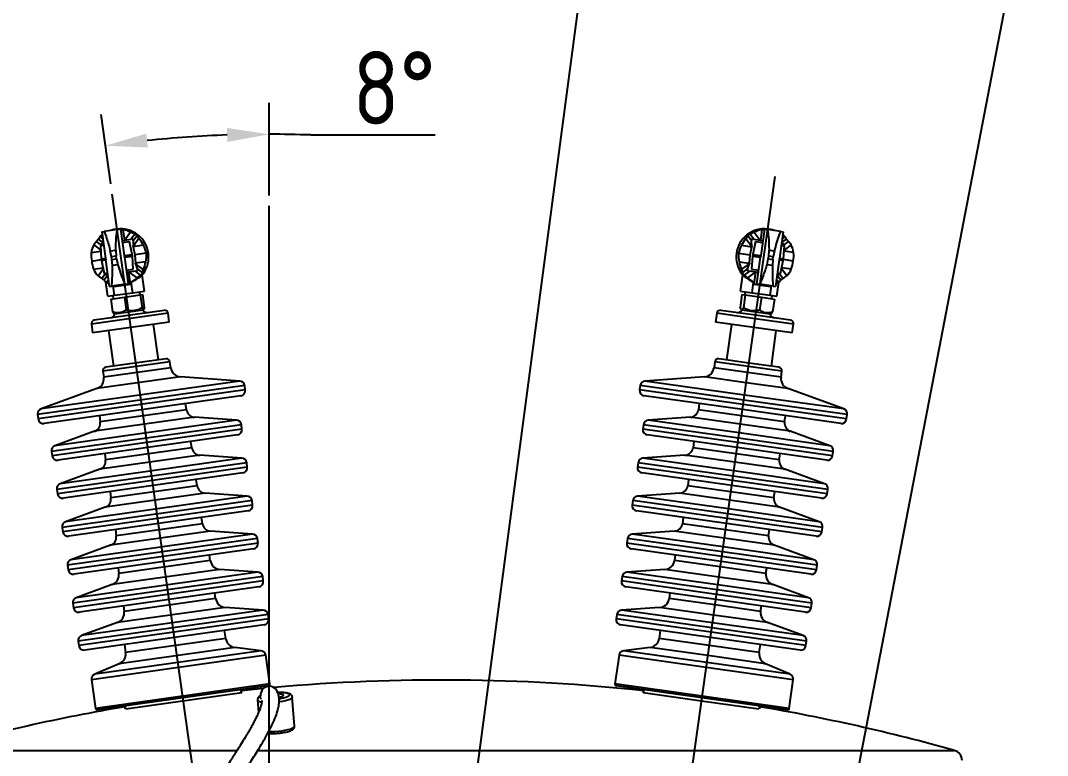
# Model space of a CAD drawing. Header units: millimetres. Extents: x 107291 to 113922, y -130611 to -125922.
# Drawn here: x 110559 to 111147, y -126948 to -126528 of the extents above; entities that cross this region are included whole.
import ezdxf

# ---------------------------------------------------------------- set-up
doc = ezdxf.new("R2010")
doc.units = ezdxf.units.MM
doc.header["$LTSCALE"] = 13
doc.linetypes.add('CENTERX2', pattern=[101.6, 63.5, -12.7, 12.7, -12.7])
doc.layers.add('AM_5', color=3, linetype='Continuous', lineweight=25)
for name, color, linetype in [('中心线', 1, 'CENTERX2'), ('几何体', 7, 'Continuous'), ('注释', 2, 'Continuous'), ('草图直线', 1, 'Continuous')]:
    doc.layers.add(name, color=color, linetype=linetype)
doc.styles.get("Standard").update_dxf_attribs({"font": 'gbenor.shx', "bigfont": 'gbcbig.shx'})
doc.dimstyles.new('SLDDIMSTYLE2', dxfattribs={"dimtxt": 0.18, "dimasz": 40.8, "dimexe": 0, "dimexo": 0.0625, "dimgap": 0, "dimtad": 0, "dimtih": 1, "dimtoh": 1, "dimdec": 0, "dimrnd": 1e-09, "dimzin": 0, "dimdsep": 46, "dimtxsty": 'Standard', "dimsah": 1, "dimcen": 0.09, "dimadec": 0, "dimazin": 0, "dimtfac": 40.8, "dimtdec": 0, "dimtofl": 0, "dimtmove": 0, "dimatfit": 3, "dimfxl": 1, "dimfrac": 2, "dimtolj": 1, "dimtzin": 0, "dimarcsym": 0})
doc.dimstyles.new('副本 1-15$2', dxfattribs={"dimtxt": 3.5, "dimasz": 2, "dimexe": 1.5, "dimexo": 0.5, "dimgap": 0.5, "dimtad": 1, "dimtoh": 1, "dimdec": 1, "dimdsep": 46, "dimtxsty": 'Standard', "dimcen": 2.5, "dimclrd": 3, "dimclre": 3, "dimclrt": 3, "dimadec": 0, "dimazin": 2, "dimtfac": 1, "dimtdec": 1, "dimtmove": 0, "dimatfit": 2, "dimfxl": 1, "dimarcsym": 0})

# ---------------------------------------------------------------- blocks, each defined once
blk = doc.blocks.new('*D24')
at = {"layer": 'AM_5', "color": 3, "lineweight": -2, "transparency": 16777216}
for p, q in [((110701.32, -126627.9), (110701.32, -126574.86)), ((110610.69, -126621.24), (110605.11, -126581.58)), ((110725.32, -126593.28), (110796.32, -126593.28))]:
    blk.add_line(p, q, dxfattribs=at)
for start, end in [(92.04246, 95.95754), (87.95754, 90)]:
    blk.add_arc((110701.32, -127266.15), 673.29, start, end, dxfattribs=at)
at = {"layer": 'AM_5', "color": 3, "transparency": 16777216}
for points in [[(110677.26, -126589.28), (110677.4, -126597.28), (110701.32, -126592.86)], [(110631.93, -126600.46), (110630.96, -126592.52), (110607.62, -126599.41)]]:
    blk.add_solid(points, dxfattribs=at)
at = {"layer": 'Defpoints', "color": 0, "transparency": 16777216}
for p in [(110638.74, -126595.77), (110611.52, -126627.18), (110701.32, -126633.9), (110701.32, -126998.86), (110664.52, -127004.25)]:
    blk.add_point(p, dxfattribs=at)
at = {"layer": 'AM_5', "color": 3, "transparency": 16777216, "insert": (110772.82, -126566.28), "char_height": 42, "attachment_point": 5}
blk.add_mtext('8°', dxfattribs=at)

msp = doc.modelspace()

# ---------------------------------------------------------------- linework, layer by layer
at = {"layer": '中心线'}
for p, q in [((110936.03, -127008.42), (110991.03, -126617.07)), ((110664.52, -127004.25), (110611.52, -126627.18))]:
    msp.add_line(p, q, dxfattribs=at)
at = {"layer": '几何体'}
for p, q in [((110605.53, -126648.63), (110606.89, -126648.44)), ((110605.53, -126648.63), (110607.66, -126663.76)), ((110614.44, -126647.38), (110606.89, -126648.44)), ((110614.33, -126647.19), (110613.19, -126647.35)), ((110613.19, -126647.35), (110613.22, -126647.55)), ((110614.44, -126647.38), (110616.19, -126647.13)), ((110616.19, -126647.13), (110618.31, -126662.26)), ((110617.67, -126647.46), (110618.51, -126653.42)), ((110622.05, -126648.9), (110618.71, -126653.39)), ((110622.23, -126652.89), (110624.46, -126649.9)), ((110976.67, -126649.9), (110978.89, -126652.89)), ((110979.08, -126648.9), (110982.42, -126653.39)), ((110983.46, -126647.46), (110982.62, -126653.42)), ((110984.94, -126647.13), (110982.82, -126662.26)), ((110984.94, -126647.13), (110986.69, -126647.38)), ((110994.24, -126648.44), (110986.69, -126647.38)), ((110987.94, -126647.35), (110986.79, -126647.19)), ((110987.94, -126647.35), (110987.91, -126647.55)), ((110995.6, -126648.63), (110993.47, -126663.76)), ((110994.24, -126648.44), (110995.6, -126648.63)), ((110600.91, -126656.15), (110604.93, -126659.22)), ((110605.5, -126656.47), (110602.54, -126654.21)), ((110603.56, -126652.84), (110606.43, -126655.04)), ((110604.47, -126651.37), (110606.09, -126652.61)), ((110606.51, -126655.61), (110605.47, -126655.76)), ((110606.52, -126655.1), (110605.89, -126655.19)), ((110617.1, -126653.62), (110618.51, -126653.42)), ((110617.27, -126654.85), (110621.37, -126654.28)), ((110618.71, -126653.39), (110618.51, -126653.42)), ((110618.71, -126653.39), (110622.23, -126652.89)), ((110622.91, -126661.61), (110621.37, -126654.28)), ((110623, -126652.79), (110622.23, -126652.89)), ((110626.79, -126652.52), (110623.45, -126657.01)), ((110623.59, -126653.93), (110623.45, -126657.01)), ((110625.81, -126650.94), (110623.59, -126653.93)), ((110974.34, -126652.52), (110977.68, -126657.01)), ((110977.54, -126653.93), (110975.32, -126650.94)), ((110977.68, -126657.01), (110977.54, -126653.93)), ((110978.89, -126652.89), (110978.13, -126652.79)), ((110979.76, -126654.28), (110978.22, -126661.61)), ((110978.89, -126652.89), (110982.42, -126653.39)), ((110979.76, -126654.28), (110983.86, -126654.85)), ((110982.62, -126653.42), (110982.42, -126653.39)), ((110982.62, -126653.42), (110984.03, -126653.62)), ((110995.24, -126655.19), (110994.61, -126655.1)), ((110995.66, -126655.76), (110994.62, -126655.61)), ((110994.7, -126655.04), (110997.57, -126652.84)), ((110996.66, -126651.37), (110995.04, -126652.61)), ((110998.59, -126654.21), (110995.63, -126656.47)), ((111000.22, -126656.15), (110996.2, -126659.22)), ((110599.51, -126660.58), (110604.97, -126659.81)), ((110604.74, -126656.62), (110606.62, -126656.35)), ((110604.74, -126656.62), (110605.28, -126664.09)), ((110605.5, -126656.51), (110605.5, -126656.47)), ((110610.43, -126659.59), (110613.56, -126659.15)), ((110611.13, -126663.05), (110610.43, -126659.59)), ((110613.56, -126659.15), (110613.77, -126662.68)), ((110618.31, -126662.26), (110622.91, -126661.61)), ((110623.05, -126662.65), (110622.91, -126661.61)), ((110623.47, -126657.21), (110623.45, -126657.01)), ((110629.35, -126656.39), (110623.47, -126657.21)), ((110623.47, -126657.21), (110624.46, -126661.92)), ((110631.06, -126661), (110624.46, -126661.92)), ((110624.46, -126661.92), (110624.81, -126666.72)), ((110970.07, -126661), (110976.67, -126661.92)), ((110971.78, -126656.39), (110977.65, -126657.21)), ((110976.32, -126666.72), (110976.67, -126661.92)), ((110976.67, -126661.92), (110977.65, -126657.21)), ((110977.68, -126657.01), (110977.65, -126657.21)), ((110978.22, -126661.61), (110978.07, -126662.65)), ((110978.22, -126661.61), (110982.82, -126662.26)), ((110987.36, -126662.68), (110987.57, -126659.15)), ((110987.57, -126659.15), (110990.7, -126659.59)), ((110990.7, -126659.59), (110990, -126663.05)), ((110994.51, -126656.35), (110996.39, -126656.62)), ((110995.63, -126656.47), (110995.63, -126656.51)), ((110995.85, -126664.09), (110996.39, -126656.62)), ((111001.62, -126660.58), (110996.16, -126659.81)), ((110599.77, -126665.39), (110605.35, -126664.61)), ((110605.28, -126664.09), (110607.66, -126663.76)), ((110605.28, -126664.09), (110605.43, -126665.13)), ((110605.43, -126665.13), (110607.8, -126664.79)), ((110605.43, -126665.13), (110606.96, -126672.46)), ((110607.66, -126663.76), (110607.8, -126664.79)), ((110609.93, -126679.92), (110607.8, -126664.79)), ((110613.77, -126662.68), (110611.13, -126663.05)), ((110611.34, -126664.51), (110611.13, -126663.05)), ((110611.34, -126664.51), (110613.98, -126664.14)), ((110611.61, -126668.03), (110611.34, -126664.51)), ((110614.74, -126667.59), (110611.61, -126668.03)), ((110613.98, -126664.14), (110613.77, -126662.68)), ((110613.98, -126664.14), (110614.74, -126667.59)), ((110618.31, -126662.26), (110618.46, -126663.29)), ((110618.46, -126663.29), (110623.05, -126662.65)), ((110618.46, -126663.29), (110620.58, -126678.42)), ((110623.6, -126670.12), (110623.05, -126662.65)), ((110630.69, -126665.89), (110624.81, -126666.72)), ((110624.84, -126666.93), (110624.81, -126666.72)), ((110629.29, -126670.32), (110624.84, -126666.93)), ((110624.84, -126666.93), (110625.83, -126669.85)), ((110970.44, -126665.89), (110976.32, -126666.72)), ((110971.84, -126670.32), (110976.29, -126666.93)), ((110975.3, -126669.85), (110976.29, -126666.93)), ((110976.32, -126666.72), (110976.29, -126666.93)), ((110978.07, -126662.65), (110977.53, -126670.12)), ((110978.07, -126662.65), (110982.67, -126663.29)), ((110980.55, -126678.42), (110982.67, -126663.29)), ((110982.82, -126662.26), (110982.67, -126663.29)), ((110986.39, -126667.59), (110987.15, -126664.14)), ((110989.51, -126668.03), (110986.39, -126667.59)), ((110987.15, -126664.14), (110987.36, -126662.68)), ((110987.15, -126664.14), (110989.79, -126664.51)), ((110990, -126663.05), (110987.36, -126662.68)), ((110989.79, -126664.51), (110989.51, -126668.03)), ((110989.79, -126664.51), (110990, -126663.05)), ((110993.33, -126664.79), (110991.2, -126679.92)), ((110993.47, -126663.76), (110993.33, -126664.79)), ((110993.33, -126664.79), (110995.7, -126665.13)), ((110993.47, -126663.76), (110995.85, -126664.09)), ((110994.17, -126672.46), (110995.7, -126665.13)), ((110995.7, -126665.13), (110995.85, -126664.09)), ((111001.35, -126665.39), (110995.77, -126664.61)), ((110600.85, -126670.09), (110606.31, -126669.32)), ((110603.41, -126673.96), (110606.43, -126669.91)), ((110605.52, -126675.38), (110607.74, -126672.39)), ((110609.03, -126673.51), (110606.87, -126676.42)), ((110606.96, -126672.46), (110608.84, -126672.2)), ((110607.74, -126672.39), (110607.73, -126672.35)), ((110607.91, -126673.08), (110608.95, -126672.94)), ((110608.46, -126673.51), (110609.09, -126673.42)), ((110619.5, -126670.7), (110623.6, -126670.12)), ((110621.08, -126671.74), (110619.67, -126671.94)), ((110621.08, -126671.74), (110621.28, -126671.71)), ((110622.05, -126678.67), (110621.08, -126671.74)), ((110624.81, -126671.21), (110621.28, -126671.71)), ((110625.73, -126675.11), (110621.28, -126671.71)), ((110624.81, -126671.21), (110625.57, -126671.11)), ((110627.77, -126673.48), (110624.81, -126671.21)), ((110625.83, -126669.85), (110628.79, -126672.11)), ((110629.96, -126682.61), (110628.66, -126673.36)), ((110971.17, -126682.61), (110972.47, -126673.36)), ((110972.34, -126672.11), (110975.3, -126669.85)), ((110976.32, -126671.21), (110973.36, -126673.48)), ((110975.4, -126675.11), (110979.85, -126671.71)), ((110975.56, -126671.11), (110976.32, -126671.21)), ((110979.85, -126671.71), (110976.32, -126671.21)), ((110977.53, -126670.12), (110981.63, -126670.7)), ((110979.07, -126678.67), (110980.05, -126671.74)), ((110979.85, -126671.71), (110980.05, -126671.74)), ((110981.46, -126671.94), (110980.05, -126671.74)), ((110992.03, -126673.42), (110992.66, -126673.51)), ((110994.26, -126676.42), (110992.1, -126673.51)), ((110992.18, -126672.94), (110993.22, -126673.08)), ((110992.29, -126672.2), (110994.17, -126672.46)), ((110993.4, -126672.35), (110993.39, -126672.39)), ((110993.39, -126672.39), (110995.61, -126675.38)), ((110997.72, -126673.96), (110994.7, -126669.91)), ((111000.28, -126670.09), (110994.82, -126669.32)), ((110609.08, -126685.54), (110607.93, -126677.41)), ((110608.15, -126677.58), (110609.37, -126675.94)), ((110609.93, -126679.92), (110611.29, -126679.73)), ((110618.84, -126678.67), (110611.29, -126679.73)), ((110612.84, -126685.01), (110612.08, -126679.62)), ((110612.67, -126679.99), (110612.61, -126679.54)), ((110612.67, -126679.99), (110622.05, -126678.67)), ((110617.68, -126679.29), (110617.62, -126678.84)), ((110618.84, -126678.67), (110620.58, -126678.42)), ((110623.28, -126683.55), (110622.42, -126677.44)), ((110977.85, -126683.55), (110978.71, -126677.44)), ((110979.07, -126678.67), (110988.46, -126679.99)), ((110980.55, -126678.42), (110982.29, -126678.67)), ((110989.84, -126679.73), (110982.29, -126678.67)), ((110983.45, -126679.29), (110983.51, -126678.84)), ((110988.29, -126685.01), (110989.05, -126679.62)), ((110988.46, -126679.99), (110988.52, -126679.54)), ((110989.84, -126679.73), (110991.2, -126679.92)), ((110992.98, -126677.58), (110991.76, -126675.94)), ((110992.05, -126685.54), (110993.2, -126677.41)), ((110609.08, -126685.54), (110612.84, -126685.01)), ((110611.81, -126685.16), (110612.07, -126686.97)), ((110612.84, -126685.01), (110623.28, -126683.55)), ((110618.48, -126686.07), (110627.57, -126684.79)), ((110623.28, -126683.55), (110629.96, -126682.61)), ((110627.48, -126684.81), (110627.22, -126682.99)), ((110627.57, -126684.79), (110628.86, -126684.61)), ((110627.57, -126684.79), (110628.6, -126692.12)), ((110628.86, -126684.61), (110629.89, -126691.93)), ((110972.07, -126684.58), (110971.04, -126691.91)), ((110971.17, -126682.61), (110977.85, -126683.55)), ((110972.07, -126684.58), (110973.91, -126684.84)), ((110973.91, -126684.84), (110972.88, -126692.17)), ((110973.91, -126682.99), (110973.65, -126684.81)), ((110973.91, -126684.84), (110983.2, -126686.15)), ((110977.85, -126683.55), (110988.29, -126685.01)), ((110988.29, -126685.01), (110992.05, -126685.54)), ((110989.06, -126686.97), (110989.32, -126685.16)), ((110610.69, -126687.17), (110618.48, -126686.07)), ((110610.69, -126687.17), (110611.71, -126694.49)), ((110618.48, -126686.07), (110619.51, -126693.39)), ((110983.2, -126686.15), (110982.17, -126693.47)), ((110983.2, -126686.15), (110990.64, -126687.19)), ((110990.64, -126687.19), (110989.61, -126694.52)), ((110643.49, -126695.31), (110599.58, -126701.48)), ((110641.23, -126693.62), (110601.27, -126699.23)), ((110612.34, -126695.42), (110612.87, -126695.75)), ((110629.13, -126693.46), (110612.87, -126695.75)), ((110629.13, -126693.46), (110629.55, -126693)), ((110644.2, -126700.36), (110643.49, -126695.31)), ((110957.64, -126695.31), (110956.93, -126700.36)), ((110979.6, -126698.4), (110957.64, -126695.31)), ((110979.88, -126696.42), (110959.9, -126693.62)), ((110971.52, -126692.94), (110972, -126693.46)), ((110988.26, -126695.75), (110972, -126693.46)), ((110999.85, -126699.23), (110979.88, -126696.42)), ((110988.26, -126695.75), (110988.87, -126695.38)), ((110599.58, -126701.48), (110600.29, -126706.53)), ((110644.2, -126700.36), (110600.29, -126706.53)), ((110637.94, -126721.97), (110635.08, -126701.64)), ((110978.89, -126703.45), (110956.93, -126700.36)), ((110966.05, -126701.64), (110963.19, -126721.97)), ((111001.55, -126701.48), (110979.6, -126698.4)), ((111000.84, -126706.53), (111001.55, -126701.48)), ((110609.4, -126705.25), (110612.26, -126725.58)), ((111000.84, -126706.53), (110978.89, -126703.45)), ((110988.87, -126725.58), (110991.73, -126705.25)), ((110644.57, -126723.05), (110606.18, -126728.45)), ((110645.06, -126726.55), (110606.67, -126731.95)), ((110642.32, -126721.36), (110607.88, -126726.2)), ((110645.06, -126726.55), (110644.57, -126723.05)), ((110956.56, -126723.05), (110956.07, -126726.55)), ((110975.26, -126729.25), (110956.07, -126726.55)), ((110975.75, -126725.75), (110956.56, -126723.05)), ((110976.03, -126723.78), (110958.81, -126721.36)), ((110994.95, -126728.45), (110975.75, -126725.75)), ((110993.25, -126726.2), (110976.03, -126723.78)), ((110650.57, -126731.69), (110602.79, -126738.4)), ((110606.18, -126728.45), (110606.67, -126731.95)), ((110684.59, -126734.07), (110650.57, -126731.69)), ((110950.56, -126731.69), (110916.54, -126734.07)), ((110974.45, -126735.05), (110950.56, -126731.69)), ((110994.46, -126731.95), (110975.26, -126729.25)), ((110994.46, -126731.95), (110994.95, -126728.45)), ((110687.35, -126736.64), (110568.81, -126753.3)), ((110684.59, -126734.07), (110570.75, -126750.07)), ((110602.79, -126738.4), (110570.75, -126750.07)), ((110687.7, -126739.15), (110687.35, -126736.64)), ((110913.78, -126736.64), (110913.43, -126739.15)), ((110973.05, -126744.97), (110913.78, -126736.64)), ((110973.46, -126742.07), (110916.54, -126734.07)), ((110998.34, -126738.4), (110974.45, -126735.05)), ((111030.38, -126750.07), (110998.34, -126738.4)), ((110687.7, -126739.15), (110569.16, -126755.8)), ((110685.15, -126742.53), (110572.54, -126758.35)), ((110972.7, -126747.47), (110913.43, -126739.15)), ((110972.28, -126750.44), (110915.98, -126742.53)), ((111030.38, -126750.07), (110973.46, -126742.07)), ((110654.04, -126750.53), (110653.54, -126746.97)), ((110947.59, -126746.97), (110947.09, -126750.53)), ((111031.97, -126755.8), (110972.7, -126747.47)), ((111032.32, -126753.3), (110973.05, -126744.97)), ((110568.81, -126753.3), (110569.16, -126755.8)), ((110658.63, -126754.81), (110601.42, -126762.85)), ((110604.15, -126753.91), (110604.65, -126757.47)), ((110654.04, -126750.53), (110604.65, -126757.47)), ((110682.71, -126756.5), (110658.63, -126754.81)), ((110942.5, -126754.81), (110918.42, -126756.5)), ((110971.1, -126758.83), (110942.5, -126754.81)), ((110971.78, -126754), (110947.09, -126750.53)), ((110996.48, -126757.47), (110971.78, -126754)), ((111028.59, -126758.35), (110972.28, -126750.44)), ((110996.48, -126757.47), (110996.98, -126753.91)), ((111031.97, -126755.8), (111032.32, -126753.3)), ((110685.46, -126759.06), (110576.8, -126774.34)), ((110685.81, -126761.57), (110577.15, -126776.84)), ((110682.71, -126756.5), (110578.74, -126771.11)), ((110685.81, -126761.57), (110685.46, -126759.06)), ((110915.67, -126759.06), (110915.32, -126761.57)), ((110969.65, -126769.21), (110915.32, -126761.57)), ((110970, -126766.7), (110915.67, -126759.06)), ((110970.41, -126763.8), (110918.42, -126756.5)), ((110999.71, -126762.85), (110971.1, -126758.83)), ((110601.42, -126762.85), (110578.74, -126771.11)), ((110683.27, -126764.95), (110580.53, -126779.39)), ((110969.23, -126772.17), (110917.86, -126764.95)), ((111024.33, -126774.34), (110970, -126766.7)), ((111022.39, -126771.11), (110970.41, -126763.8)), ((111022.39, -126771.11), (110999.71, -126762.85)), ((110657.1, -126772.26), (110607.7, -126779.2)), ((110657.1, -126772.26), (110656.6, -126768.7)), ((110944.53, -126768.7), (110944.03, -126772.26)), ((110968.73, -126775.73), (110944.03, -126772.26)), ((111020.6, -126779.39), (110969.23, -126772.17)), ((111023.98, -126776.84), (110969.65, -126769.21)), ((110576.8, -126774.34), (110577.15, -126776.84)), ((110685.76, -126778.23), (110581.79, -126792.84)), ((110661.69, -126776.54), (110604.47, -126784.59)), ((110607.2, -126775.64), (110607.7, -126779.2)), ((110685.76, -126778.23), (110661.69, -126776.54)), ((110939.44, -126776.54), (110915.37, -126778.23)), ((110967.35, -126785.53), (110915.37, -126778.23)), ((110968.05, -126780.57), (110939.44, -126776.54)), ((110993.42, -126779.2), (110968.73, -126775.73)), ((110993.42, -126779.2), (110993.93, -126775.64)), ((111023.98, -126776.84), (111024.33, -126774.34)), ((110688.52, -126780.8), (110579.85, -126796.07)), ((110688.87, -126783.3), (110580.21, -126798.58)), ((110604.47, -126784.59), (110581.79, -126792.84)), ((110688.87, -126783.3), (110688.52, -126780.8)), ((110912.61, -126780.8), (110912.26, -126783.3)), ((110966.59, -126790.94), (110912.26, -126783.3)), ((110966.94, -126788.43), (110912.61, -126780.8)), ((111019.33, -126792.84), (110967.35, -126785.53)), ((110996.66, -126784.59), (110968.05, -126780.57)), ((111019.33, -126792.84), (110996.66, -126784.59)), ((110686.32, -126786.68), (110583.59, -126801.12)), ((110660.15, -126794), (110659.65, -126790.43)), ((110966.18, -126793.9), (110914.81, -126786.68)), ((110941.48, -126790.43), (110940.98, -126794)), ((111020.92, -126798.58), (110966.59, -126790.94)), ((111021.27, -126796.07), (110966.94, -126788.43)), ((110579.85, -126796.07), (110580.21, -126798.58)), ((110610.26, -126797.37), (110610.76, -126800.94)), ((110660.15, -126794), (110610.76, -126800.94)), ((110965.67, -126797.47), (110940.98, -126794)), ((111017.54, -126801.12), (110966.18, -126793.9)), ((110990.37, -126800.94), (110990.87, -126797.37)), ((111020.92, -126798.58), (111021.27, -126796.07)), ((110691.57, -126802.53), (110582.91, -126817.8)), ((110688.82, -126799.96), (110584.85, -126814.57)), ((110664.74, -126798.28), (110607.53, -126806.32)), ((110688.82, -126799.96), (110664.74, -126798.28)), ((110691.92, -126805.04), (110691.57, -126802.53)), ((110909.56, -126802.53), (110909.21, -126805.04)), ((110963.89, -126810.16), (110909.56, -126802.53)), ((110936.39, -126798.28), (110912.31, -126799.96)), ((110964.3, -126807.27), (110912.31, -126799.96)), ((110965, -126802.3), (110936.39, -126798.28)), ((110993.6, -126806.32), (110965, -126802.3)), ((110990.37, -126800.94), (110965.67, -126797.47)), ((110691.92, -126805.04), (110583.26, -126820.31)), ((110607.53, -126806.32), (110584.85, -126814.57)), ((110689.38, -126808.42), (110586.64, -126822.85)), ((110963.54, -126812.67), (110909.21, -126805.04)), ((110963.12, -126815.64), (110911.75, -126808.42)), ((111016.28, -126814.57), (110964.3, -126807.27)), ((111016.28, -126814.57), (110993.6, -126806.32)), ((110663.2, -126815.73), (110662.7, -126812.16)), ((110938.43, -126812.16), (110937.92, -126815.73)), ((111017.87, -126820.31), (110963.54, -126812.67)), ((111018.22, -126817.8), (110963.89, -126810.16)), ((110582.91, -126817.8), (110583.26, -126820.31)), ((110667.8, -126820.01), (110610.58, -126828.05)), ((110613.31, -126819.11), (110613.81, -126822.67)), ((110663.2, -126815.73), (110613.81, -126822.67)), ((110691.87, -126821.69), (110667.8, -126820.01)), ((110933.33, -126820.01), (110909.26, -126821.69)), ((110961.94, -126824.03), (110933.33, -126820.01)), ((110962.62, -126819.2), (110937.92, -126815.73)), ((110987.32, -126822.67), (110962.62, -126819.2)), ((111014.49, -126822.85), (110963.12, -126815.64)), ((110987.32, -126822.67), (110987.82, -126819.11)), ((111017.87, -126820.31), (111018.22, -126817.8)), ((110694.62, -126824.26), (110585.96, -126839.53)), ((110694.98, -126826.77), (110586.32, -126842.04)), ((110691.87, -126821.69), (110587.9, -126836.3)), ((110694.98, -126826.77), (110694.62, -126824.26)), ((110906.5, -126824.26), (110906.15, -126826.77)), ((110960.48, -126834.4), (110906.15, -126826.77)), ((110960.84, -126831.9), (110906.5, -126824.26)), ((110961.24, -126829), (110909.26, -126821.69)), ((110990.55, -126828.05), (110961.94, -126824.03)), ((110610.58, -126828.05), (110587.9, -126836.3)), ((110692.43, -126830.15), (110589.7, -126844.59)), ((110960.07, -126837.37), (110908.7, -126830.15)), ((111015.17, -126839.53), (110960.84, -126831.9)), ((111013.23, -126836.3), (110961.24, -126829)), ((111013.23, -126836.3), (110990.55, -126828.05)), ((110667.67, -126836.77), (110615.32, -126844.12)), ((110667.67, -126836.77), (110667.24, -126833.69)), ((110933.89, -126833.69), (110933.46, -126836.77)), ((110959.63, -126840.45), (110933.46, -126836.77)), ((111011.43, -126844.59), (110960.07, -126837.37)), ((111014.81, -126842.04), (110960.48, -126834.4)), ((110585.96, -126839.53), (110586.32, -126842.04)), ((110694.92, -126843.42), (110590.96, -126858.04)), ((110673.18, -126841.9), (110611.44, -126850.58)), ((110614.88, -126841.05), (110615.32, -126844.12)), ((110694.92, -126843.42), (110673.18, -126841.9)), ((110927.95, -126841.9), (110906.21, -126843.42)), ((110958.19, -126850.73), (110906.21, -126843.42)), ((110958.82, -126846.24), (110927.95, -126841.9)), ((110985.81, -126844.12), (110959.63, -126840.45)), ((110985.81, -126844.12), (110986.24, -126841.05)), ((111014.81, -126842.04), (111015.17, -126839.53)), ((110697.68, -126845.99), (110589.02, -126861.26)), ((110698.03, -126848.5), (110589.37, -126863.77)), ((110698.03, -126848.5), (110697.68, -126845.99)), ((110903.45, -126845.99), (110903.1, -126848.5)), ((110957.43, -126856.14), (110903.1, -126848.5)), ((110957.78, -126853.63), (110903.45, -126845.99)), ((110989.69, -126850.58), (110958.82, -126846.24)), ((110611.44, -126850.58), (110590.96, -126858.04)), ((110695.48, -126851.88), (110592.75, -126866.32)), ((110670.73, -126858.5), (110670.29, -126855.42)), ((110957.01, -126859.1), (110905.65, -126851.88)), ((110930.83, -126855.42), (110930.4, -126858.5)), ((111011.76, -126863.77), (110957.43, -126856.14)), ((111012.11, -126861.26), (110957.78, -126853.63)), ((111010.17, -126858.04), (110958.19, -126850.73)), ((111010.17, -126858.04), (110989.69, -126850.58)), ((110589.02, -126861.26), (110589.37, -126863.77)), ((110670.73, -126858.5), (110618.37, -126865.86)), ((110956.58, -126862.18), (110930.4, -126858.5)), ((111008.38, -126866.32), (110957.01, -126859.1)), ((111011.76, -126863.77), (111012.11, -126861.26)), ((110700.73, -126867.73), (110592.07, -126883)), ((110697.98, -126865.16), (110594.01, -126879.77)), ((110676.24, -126863.64), (110614.49, -126872.31)), ((110617.94, -126862.78), (110618.37, -126865.86)), ((110697.98, -126865.16), (110676.24, -126863.64)), ((110701.09, -126870.23), (110700.73, -126867.73)), ((110900.4, -126867.73), (110900.04, -126870.23)), ((110954.73, -126875.36), (110900.4, -126867.73)), ((110924.89, -126863.64), (110903.15, -126865.16)), ((110955.13, -126872.46), (110903.15, -126865.16)), ((110955.76, -126867.98), (110924.89, -126863.64)), ((110986.64, -126872.31), (110955.76, -126867.98)), ((110982.76, -126865.86), (110956.58, -126862.18)), ((110982.76, -126865.86), (110983.19, -126862.78)), ((110701.09, -126870.23), (110592.42, -126885.5)), ((110614.49, -126872.31), (110594.01, -126879.77)), ((110698.54, -126873.61), (110595.8, -126888.05)), ((110954.37, -126877.87), (110900.04, -126870.23)), ((110953.96, -126880.83), (110902.59, -126873.61)), ((111007.12, -126879.77), (110955.13, -126872.46)), ((111007.12, -126879.77), (110986.64, -126872.31)), ((110676.47, -126881.43), (110675.82, -126876.81)), ((110925.31, -126876.81), (110924.66, -126881.43)), ((111008.71, -126885.5), (110954.37, -126877.87)), ((111009.06, -126883), (110954.73, -126875.36)), ((110592.07, -126883), (110592.42, -126885.5)), ((110618.52, -126884.86), (110619.17, -126889.48)), ((110676.47, -126881.43), (110619.17, -126889.48)), ((110953.31, -126885.46), (110924.66, -126881.43)), ((110981.96, -126889.48), (110953.31, -126885.46)), ((111005.33, -126888.05), (110953.96, -126880.83)), ((110981.96, -126889.48), (110982.61, -126884.86)), ((111008.71, -126885.5), (111009.06, -126883)), ((110699.47, -126890.96), (110599.69, -126904.98)), ((110696.87, -126888.41), (110601.49, -126901.81)), ((110681.67, -126886.54), (110615.59, -126895.83)), ((110696.87, -126888.41), (110681.67, -126886.54)), ((110701.77, -126907.37), (110699.47, -126890.96)), ((110901.66, -126890.96), (110899.36, -126907.37)), ((110951.55, -126897.97), (110901.66, -126890.96)), ((110919.46, -126886.54), (110904.26, -126888.41)), ((110951.95, -126895.11), (110904.26, -126888.41)), ((110952.5, -126891.18), (110919.46, -126886.54)), ((110985.54, -126895.83), (110952.5, -126891.18)), ((110615.59, -126895.83), (110601.49, -126901.81)), ((110999.64, -126901.81), (110951.95, -126895.11)), ((110999.64, -126901.81), (110985.54, -126895.83)), ((111001.43, -126904.98), (110951.55, -126897.97)), ((110599.69, -126904.98), (110602, -126921.39)), ((110701.77, -126907.37), (110602, -126921.39)), ((110700.92, -126908.49), (110603.13, -126922.24)), ((110949.24, -126914.38), (110899.36, -126907.37)), ((110949.1, -126915.37), (110900.21, -126908.49)), ((110999.13, -126921.39), (111001.43, -126904.98)), ((110685.7, -126912.53), (110619.34, -126921.85)), ((110698.15, -126910.01), (110685.31, -126911.3)), ((110715.93, -126931.48), (110714.61, -126914.95)), ((110948.84, -126917.22), (110915.43, -126912.53)), ((110999.13, -126921.39), (110949.24, -126914.38)), ((110694.67, -126916.54), (110695.26, -126923.8)), ((110981.79, -126921.85), (110948.84, -126917.22)), ((110998, -126922.24), (110949.1, -126915.37)), ((110507.45, -126945.44), (110682.96, -126945.44)), ((110694.77, -126945.44), (111093.68, -126945.44))]:
    msp.add_line(p, q, dxfattribs=at)
at = {"layer": '几何体', "flags": 128}
for points in [[(110696.5, -126914.3), (110696.47, -126914.32), (110696.1, -126914.73), (110696.1, -126915.12), (110696.46, -126915.48), (110697.01, -126915.72)], [(110707.1, -126915.87), (110707.97, -126915.73), (110709.5, -126915.42), (110710.82, -126915.06), (110711.86, -126914.66), (110712.58, -126914.25), (110712.95, -126913.84), (110712.95, -126913.45), (110712.59, -126913.1), (110711.87, -126912.8), (110710.83, -126912.56), (110709.51, -126912.4), (110707.98, -126912.32), (110706.29, -126912.33)], [(110707.02, -126915.05), (110707.91, -126914.83), (110708.77, -126914.54), (110709.32, -126914.22), (110709.51, -126913.91), (110709.33, -126913.63), (110708.8, -126913.4), (110707.95, -126913.23), (110706.84, -126913.14), (110706.57, -126913.13)], [(110714.61, -126914.95), (110714.48, -126915.35), (110714, -126915.79), (110713.18, -126916.23), (110712.05, -126916.65), (110710.65, -126917.04), (110709.03, -126917.38), (110707.26, -126917.66), (110707.13, -126917.68)], [(110701.06, -126934.57), (110701.22, -126934.57), (110702.97, -126934.6), (110704.82, -126934.55), (110706.72, -126934.41), (110708.59, -126934.2), (110710.36, -126933.92), (110711.97, -126933.57), (110713.37, -126933.19), (110714.5, -126932.76), (110715.32, -126932.33), (110715.8, -126931.89), (110715.93, -126931.48)]]:
    msp.add_lwpolyline(points, dxfattribs=at)
at = {"layer": '几何体'}
for centre, radius, start, end in [((110615.12, -126662.98), 15.76, 126.42285, 132.53893), ((110616.5, -126662.74), 15.7, 52.54739, 97.92831), ((110615.03, -126662.95), 15.71, 63.44998, 80.31818), ((110616.23, -126663.08), 16.14, 323.48228, 52.51772), ((110984.9, -126663.08), 16.14, 127.48228, 216.51772), ((110984.63, -126662.73), 15.69, 82.06107, 127.46323), ((110986.1, -126662.95), 15.71, 99.68182, 116.55002), ((110986.01, -126662.98), 15.76, 47.46107, 53.57715), ((110615.39, -126663.16), 16.09, 154.16187, 170.76398), ((110614.8, -126663.25), 16.09, 25.23602, 41.83813), ((110986.33, -126663.25), 16.09, 138.16187, 154.76398), ((110985.74, -126663.16), 16.09, 9.23602, 25.83813), ((110614.81, -126663.31), 16.09, 334.16187, 350.76398), ((110986.32, -126663.31), 16.09, 189.23602, 205.83813), ((110615.4, -126663.23), 16.09, 205.23602, 221.83813), ((110616.45, -126663.21), 15.88, 320.24678, 323.36959), ((110984.68, -126663.21), 15.88, 216.63041, 219.75322), ((110985.73, -126663.23), 16.09, 318.16187, 334.76398), ((110615.19, -126663.48), 15.75, 243.46075, 249.57747), ((110615.1, -126663.53), 15.72, 297.7413, 312.54723), ((110986.03, -126663.53), 15.72, 227.45277, 242.2587), ((110985.94, -126663.48), 15.75, 290.42253, 296.53925), ((110610.17, -126694.96), 2.99, 278, 345.31104), ((110631.51, -126691.96), 2.99, 210.68896, 278), ((110641.51, -126695.59), 2, 8, 98), ((110959.62, -126695.59), 2, 82, 172), ((110969.62, -126691.96), 2.99, 262, 329.31104), ((110990.96, -126694.96), 2.99, 194.68896, 262), ((110601.55, -126701.21), 2, 98, 188), ((110999.58, -126701.21), 2, 352, 82), ((110608.16, -126728.17), 2, 98, 188), ((110642.59, -126723.33), 2, 8, 98), ((110650.99, -126725.72), 5.99, 188, 266), ((110950.14, -126725.72), 5.99, 274, 352), ((110958.54, -126723.33), 2, 82, 172), ((110992.97, -126728.17), 2, 352, 82), ((110600.75, -126732.78), 5.99, 290, 8), ((111000.38, -126732.78), 5.99, 172, 250), ((110684.38, -126737.05), 2.99, 8, 86), ((110916.75, -126737.05), 2.99, 94, 172), ((110684.74, -126739.56), 2.99, 278, 8), ((110916.39, -126739.56), 2.99, 172, 262), ((110571.77, -126752.88), 2.99, 110, 188), ((111029.36, -126752.88), 2.99, 352, 70), ((110572.12, -126755.39), 2.99, 188, 278), ((110658.98, -126749.84), 4.99, 188, 266), ((110942.15, -126749.84), 4.99, 274, 352), ((111029.01, -126755.39), 2.99, 262, 352), ((110599.71, -126758.17), 4.99, 290, 8), ((110682.5, -126759.48), 2.99, 8, 86), ((110682.85, -126761.99), 2.99, 278, 8), ((110918.28, -126761.99), 2.99, 172, 262), ((110918.63, -126759.48), 2.99, 94, 172), ((111001.42, -126758.17), 4.99, 172, 250), ((110579.76, -126773.92), 2.99, 110, 188), ((110662.04, -126771.57), 4.99, 188, 266), ((110939.09, -126771.57), 4.99, 274, 352), ((111021.37, -126773.92), 2.99, 352, 70), ((110580.12, -126776.43), 2.99, 188, 278), ((110602.77, -126779.9), 4.99, 290, 8), ((110685.55, -126781.21), 2.99, 8, 86), ((110915.58, -126781.21), 2.99, 94, 172), ((110998.36, -126779.9), 4.99, 172, 250), ((111021.01, -126776.43), 2.99, 262, 352), ((110685.9, -126783.72), 2.99, 278, 8), ((110915.22, -126783.72), 2.99, 172, 262), ((110582.82, -126795.65), 2.99, 110, 188), ((110665.09, -126793.3), 4.99, 188, 266), ((110936.04, -126793.3), 4.99, 274, 352), ((111018.31, -126795.65), 2.99, 352, 70), ((110583.17, -126798.16), 2.99, 188, 278), ((110605.82, -126801.63), 4.99, 290, 8), ((110688.61, -126802.95), 2.99, 8, 86), ((110912.52, -126802.95), 2.99, 94, 172), ((110995.31, -126801.63), 4.99, 172, 250), ((111017.96, -126798.16), 2.99, 262, 352), ((110688.96, -126805.45), 2.99, 278, 8), ((110912.17, -126805.45), 2.99, 172, 262), ((110585.87, -126817.38), 2.99, 110, 188), ((111015.26, -126817.38), 2.99, 352, 70), ((110586.22, -126819.89), 2.99, 188, 278), ((110668.14, -126815.03), 4.99, 188, 266), ((110932.99, -126815.03), 4.99, 274, 352), ((111014.9, -126819.89), 2.99, 262, 352), ((110608.87, -126823.36), 4.99, 290, 8), ((110691.66, -126824.68), 2.99, 8, 86), ((110692.01, -126827.18), 2.99, 278, 8), ((110909.12, -126827.18), 2.99, 172, 262), ((110909.47, -126824.68), 2.99, 94, 172), ((110992.26, -126823.36), 4.99, 172, 250), ((110588.93, -126839.12), 2.99, 110, 188), ((110673.6, -126835.93), 5.99, 188, 266), ((110927.53, -126835.93), 5.99, 274, 352), ((111012.2, -126839.12), 2.99, 352, 70), ((110589.28, -126841.62), 2.99, 188, 278), ((110609.39, -126844.96), 5.99, 290, 8), ((110694.72, -126846.41), 2.99, 8, 86), ((110906.41, -126846.41), 2.99, 94, 172), ((110991.74, -126844.96), 5.99, 172, 250), ((111011.85, -126841.62), 2.99, 262, 352), ((110695.07, -126848.92), 2.99, 278, 8), ((110906.06, -126848.92), 2.99, 172, 262), ((110591.98, -126860.85), 2.99, 110, 188), ((110676.65, -126857.67), 5.99, 188, 266), ((110924.48, -126857.67), 5.99, 274, 352), ((111009.15, -126860.85), 2.99, 352, 70), ((110592.33, -126863.36), 2.99, 188, 278), ((110612.44, -126866.69), 5.99, 290, 8), ((110697.77, -126868.14), 2.99, 8, 86), ((110903.36, -126868.14), 2.99, 94, 172), ((110988.68, -126866.69), 5.99, 172, 250), ((111008.8, -126863.36), 2.99, 262, 352), ((110698.12, -126870.65), 2.99, 278, 8), ((110903.01, -126870.65), 2.99, 172, 262), ((110595.03, -126882.58), 2.99, 110, 188), ((110595.39, -126885.09), 2.99, 188, 278), ((110682.4, -126880.6), 5.99, 188, 263), ((110918.73, -126880.6), 5.99, 277, 352), ((111005.74, -126885.09), 2.99, 262, 352), ((111006.09, -126882.58), 2.99, 352, 70), ((110613.25, -126890.32), 5.99, 293, 8), ((110696.5, -126891.38), 2.99, 8, 83), ((110904.63, -126891.38), 2.99, 97, 172), ((110987.88, -126890.32), 5.99, 172, 247), ((110602.66, -126904.56), 2.99, 113, 188), ((110998.47, -126904.56), 2.99, 352, 67), ((110701.46, -126913.79), 5.03, 90.69771, 183.90234), ((110700.78, -126907.51), 0.998, 278, 8), ((110701.52, -126913.63), 4.87, 29.60287, 91.43987), ((110800.56, -127992.26), 1087.09, 83.91322, 95.09362), ((110900.35, -126907.51), 0.998, 172, 262), ((110800.56, -127992.26), 1087.09, 99.61659, 105.64256), ((110697, -126914.89), 2.85, 215.46207, 270.76754), ((110800.56, -127992.26), 1087.09, 74.35744, 80.38817), ((110602.99, -126921.25), 0.998, 188, 278), ((110998.14, -126921.25), 0.998, 262, 352), ((111092.06, -126951.21), 6, 0, 74.35744)]:
    msp.add_arc(centre, radius, start, end, dxfattribs=at)
for centre, major_axis, ratio, start_param, end_param in [((110615.42, -126663.19), (16.69, 2.35), 0.94908, 1.570796, 1.729075), ((110615.42, -126663.19), (-2.23, 15.84), 0.920748, 6.124906, 6.283185), ((110615.42, -126663.19), (-2.23, 15.84), 0.920748, 5.978493, 6.078321), ((110615.89, -126663.13), (19.02, -4.4), 0.789427, 1.292432, 1.427429), ((110985.24, -126663.13), (19.02, 4.4), 0.789427, 1.714163, 1.849161), ((110985.71, -126663.19), (2.23, 15.84), 0.920748, 0.204864, 0.304693), ((110985.71, -126663.19), (2.23, 15.84), 0.920748, 0, 0.158279), ((110985.71, -126663.19), (16.69, -2.35), 0.94908, 1.412517, 1.570796), ((110615.89, -126663.13), (17.07, 9.48), 0.789427, 1.956399, 2.091396), ((110615.89, -126663.13), (-8.97, 14.06), 0.736082, 0.272584, 0.407581), ((110605.25, -126655.28), (-0.2, 1.4), 0.112773, 3.682012, 4.351022), ((110623.34, -126652.74), (-0.2, 1.4), 0.112773, 3.682012, 4.351022), ((110615.89, -126663.13), (4.75, 15.98), 0.736082, 5.633369, 5.768366), ((110985.24, -126663.13), (-4.75, 15.98), 0.736082, 0.514819, 0.649817), ((110977.79, -126652.74), (0.2, 1.4), 0.112773, 1.932163, 2.601173), ((110995.88, -126655.28), (0.2, 1.4), 0.112773, 1.932163, 2.601173), ((110985.24, -126663.13), (8.97, 14.06), 0.736082, 5.875604, 6.010601), ((110985.24, -126663.13), (17.07, -9.48), 0.789427, 1.050197, 1.185194), ((110615.42, -126663.19), (12.32, -10.9), 0.934169, 3.734154, 4.038847), ((110615.42, -126663.19), (12.32, -10.9), 0.934169, 0.897254, 1.201947), ((110615.42, -126663.19), (8.84, 13.87), 0.934169, 5.081238, 5.385931), ((110985.71, -126663.19), (-8.84, 13.87), 0.934169, 0.897254, 1.201947), ((110985.71, -126663.19), (12.32, 10.9), 0.934169, 1.939646, 2.244338), ((110985.71, -126663.19), (12.32, 10.9), 0.934169, 5.385931, 5.690624), ((110615.42, -126663.19), (8.84, 13.87), 0.934169, 2.244338, 2.549031), ((110985.71, -126663.19), (-8.84, 13.87), 0.934169, 3.734154, 4.038847), ((110615.89, -126663.13), (19.02, -4.4), 0.789427, 4.191789, 4.326787), ((110607.83, -126673.6), (-0.2, 1.4), 0.112773, 5.073756, 5.742766), ((110613.64, -126663.44), (20.02, 2.81), 0.791492, 5.0527, 5.443317), ((110615.89, -126663.13), (17.07, 9.48), 0.789427, 4.855756, 4.990753), ((110625.91, -126671.06), (-0.2, 1.4), 0.112773, 5.073756, 5.742766), ((110615.89, -126663.13), (-8.97, 14.06), 0.736082, 3.656412, 3.791409), ((110985.24, -126663.13), (8.97, 14.06), 0.736082, 2.491776, 2.626773), ((110987.49, -126663.44), (20.02, -2.81), 0.791492, 3.98146, 4.372078), ((110985.24, -126663.13), (17.07, -9.48), 0.789427, 4.434025, 4.569022), ((110975.22, -126671.06), (0.2, 1.4), 0.112773, 0.54042, 1.209429), ((110993.3, -126673.6), (0.2, 1.4), 0.112773, 0.54042, 1.209429), ((110985.24, -126663.13), (19.02, 4.4), 0.789427, 5.097991, 5.232989), ((110615.89, -126663.13), (4.75, 15.98), 0.736082, 2.734011, 2.869009), ((110985.24, -126663.13), (-4.75, 15.98), 0.736082, 3.414177, 3.549174)]:
    msp.add_ellipse(centre, major_axis=major_axis, ratio=ratio, start_param=start_param, end_param=end_param, dxfattribs=at)
for points, knots in [([(110606.89, -126648.44), (110607.38, -126649.73), (110608.74, -126653.35), (110609.77, -126657.15), (110610.43, -126659.59)], [0, 0, 0, 0, 0.358563, 1, 1, 1, 1]), ([(110613.56, -126659.15), (110613.61, -126657.51), (110613.7, -126654.23), (110613.95, -126650.29), (110614.33, -126648.03), (110614.44, -126647.38)], [0, 0, 0, 0, 0.415167, 0.831259, 1, 1, 1, 1]), ([(110624.46, -126649.9), (110624.53, -126649.94), (110624.67, -126650.01), (110624.94, -126650.18), (110625.22, -126650.38), (110625.47, -126650.58), (110625.69, -126650.79), (110625.77, -126650.88), (110625.81, -126650.94)], [0, 0, 0, 0, 0.163826, 0.327654, 0.491393, 0.654851, 0.818278, 1, 1, 1, 1]), ([(110975.32, -126650.94), (110975.35, -126650.89), (110975.43, -126650.8), (110975.63, -126650.61), (110975.88, -126650.4), (110976.16, -126650.2), (110976.44, -126650.02), (110976.59, -126649.94), (110976.67, -126649.9)], [0, 0, 0, 0, 0.163826, 0.327654, 0.491393, 0.654851, 0.818278, 1, 1, 1, 1]), ([(110986.69, -126647.38), (110986.89, -126648.77), (110987.44, -126652.66), (110987.52, -126656.61), (110987.57, -126659.15)], [0, 0, 0, 0, 0.358563, 1, 1, 1, 1]), ([(110990.7, -126659.59), (110991.14, -126658.02), (110992.01, -126654.88), (110993.16, -126651.13), (110994, -126649.04), (110994.24, -126648.44)], [0, 0, 0, 0, 0.415167, 0.831259, 1, 1, 1, 1]), ([(110602.54, -126654.21), (110602.59, -126654.15), (110602.69, -126654.03), (110602.89, -126653.78), (110603.1, -126653.51), (110603.29, -126653.25), (110603.46, -126653), (110603.52, -126652.9), (110603.56, -126652.84)], [0, 0, 0, 0, 0.163826, 0.327654, 0.491393, 0.654851, 0.818278, 1, 1, 1, 1]), ([(110605.47, -126655.76), (110605.47, -126655.7), (110605.47, -126655.59), (110605.53, -126655.43), (110605.64, -126655.31), (110605.76, -126655.22), (110605.85, -126655.2), (110605.89, -126655.19)], [0, 0, 0, 0, 0.213614, 0.427878, 0.626448, 0.816251, 1, 1, 1, 1]), ([(110623, -126652.79), (110623.05, -126652.78), (110623.17, -126652.78), (110623.33, -126652.84), (110623.45, -126652.94), (110623.53, -126653.07), (110623.55, -126653.17), (110623.56, -126653.21)], [0, 0, 0, 0, 0.2136135, 0.4278776, 0.6264481, 0.8162507, 1, 1, 1, 1]), ([(110977.57, -126653.21), (110977.58, -126653.16), (110977.6, -126653.05), (110977.7, -126652.92), (110977.84, -126652.82), (110977.98, -126652.78), (110978.08, -126652.78), (110978.13, -126652.79)], [0, 0, 0, 0, 0.2136135, 0.4278776, 0.6264481, 0.8162507, 1, 1, 1, 1]), ([(110995.24, -126655.19), (110995.29, -126655.2), (110995.39, -126655.23), (110995.52, -126655.33), (110995.61, -126655.46), (110995.66, -126655.61), (110995.66, -126655.71), (110995.66, -126655.76)], [0, 0, 0, 0, 0.213614, 0.427878, 0.626448, 0.816251, 1, 1, 1, 1]), ([(110997.57, -126652.84), (110997.6, -126652.89), (110997.66, -126652.99), (110997.82, -126653.22), (110998.01, -126653.48), (110998.22, -126653.75), (110998.42, -126654.02), (110998.53, -126654.14), (110998.59, -126654.21)], [0, 0, 0, 0, 0.163826, 0.327654, 0.491393, 0.654851, 0.818278, 1, 1, 1, 1]), ([(110611.29, -126679.73), (110611.4, -126678.35), (110611.71, -126674.5), (110611.65, -126670.56), (110611.61, -126668.03)], [0, 0, 0, 0, 0.358563, 1, 1, 1, 1]), ([(110614.74, -126667.59), (110615.24, -126669.15), (110616.24, -126672.28), (110617.56, -126676.01), (110618.55, -126678.07), (110618.84, -126678.67)], [0, 0, 0, 0, 0.4151672, 0.8312595, 1, 1, 1, 1]), ([(110982.29, -126678.67), (110982.87, -126677.38), (110984.47, -126673.8), (110985.64, -126670.02), (110986.39, -126667.59)], [0, 0, 0, 0, 0.358563, 1, 1, 1, 1]), ([(110989.51, -126668.03), (110989.5, -126669.66), (110989.48, -126672.92), (110989.55, -126676.85), (110989.78, -126679.08), (110989.84, -126679.73)], [0, 0, 0, 0, 0.415167, 0.831259, 1, 1, 1, 1]), ([(110608.46, -126673.51), (110608.41, -126673.51), (110608.31, -126673.52), (110608.15, -126673.45), (110608.03, -126673.35), (110607.94, -126673.22), (110607.92, -126673.13), (110607.91, -126673.08)], [0, 0, 0, 0, 0.213614, 0.427878, 0.626448, 0.816251, 1, 1, 1, 1]), ([(110625.99, -126670.54), (110626, -126670.6), (110626.01, -126670.71), (110625.95, -126670.87), (110625.85, -126670.99), (110625.72, -126671.07), (110625.62, -126671.1), (110625.57, -126671.11)], [0, 0, 0, 0, 0.213614, 0.427878, 0.626448, 0.816251, 1, 1, 1, 1]), ([(110628.79, -126672.11), (110628.77, -126672.16), (110628.72, -126672.27), (110628.58, -126672.51), (110628.39, -126672.78), (110628.18, -126673.05), (110627.96, -126673.3), (110627.84, -126673.42), (110627.77, -126673.48)], [0, 0, 0, 0, 0.163826, 0.327654, 0.491393, 0.654851, 0.818278, 1, 1, 1, 1]), ([(110973.36, -126673.48), (110973.3, -126673.42), (110973.19, -126673.32), (110972.97, -126673.08), (110972.76, -126672.81), (110972.57, -126672.54), (110972.42, -126672.29), (110972.37, -126672.17), (110972.34, -126672.11)], [0, 0, 0, 0, 0.163826, 0.327654, 0.491393, 0.654851, 0.818278, 1, 1, 1, 1]), ([(110975.56, -126671.11), (110975.5, -126671.09), (110975.39, -126671.07), (110975.25, -126670.96), (110975.16, -126670.83), (110975.12, -126670.69), (110975.13, -126670.59), (110975.14, -126670.54)], [0, 0, 0, 0, 0.213614, 0.427878, 0.626448, 0.816251, 1, 1, 1, 1]), ([(110993.22, -126673.08), (110993.21, -126673.14), (110993.18, -126673.25), (110993.07, -126673.38), (110992.94, -126673.47), (110992.8, -126673.52), (110992.71, -126673.51), (110992.66, -126673.51)], [0, 0, 0, 0, 0.213614, 0.427878, 0.626448, 0.816251, 1, 1, 1, 1]), ([(110606.87, -126676.42), (110606.83, -126676.38), (110606.75, -126676.3), (110606.53, -126676.12), (110606.27, -126675.92), (110606, -126675.71), (110605.73, -126675.52), (110605.59, -126675.43), (110605.52, -126675.38)], [0, 0, 0, 0, 0.163826, 0.327654, 0.491393, 0.654851, 0.818278, 1, 1, 1, 1]), ([(110995.61, -126675.38), (110995.55, -126675.42), (110995.42, -126675.51), (110995.16, -126675.69), (110994.89, -126675.9), (110994.63, -126676.1), (110994.39, -126676.28), (110994.31, -126676.37), (110994.26, -126676.42)], [0, 0, 0, 0, 0.163826, 0.327654, 0.491393, 0.654851, 0.818278, 1, 1, 1, 1]), ([(110619.51, -126693.39), (110619.38, -126693.48), (110618.81, -126693.88), (110617.73, -126694.49), (110616.18, -126695.02), (110614.52, -126695.13), (110613, -126694.91), (110612.08, -126694.61), (110611.71, -126694.49)], [0, 0, 0, 0, 0.055345, 0.250287, 0.444823, 0.653771, 0.863157, 1, 1, 1, 1]), ([(110611.71, -126694.49), (110611.84, -126694.74), (110612.07, -126695.19), (110612.26, -126695.34), (110612.35, -126695.4)], [0, 0, 0, 0, 0.549265, 1, 1, 1, 1]), ([(110628.6, -126692.12), (110628.01, -126692.45), (110626.82, -126693.14), (110624.87, -126693.79), (110622.81, -126693.99), (110621.01, -126693.78), (110619.92, -126693.5), (110619.51, -126693.39)], [0, 0, 0, 0, 0.213245, 0.431498, 0.645486, 0.868042, 1, 1, 1, 1]), ([(110629.89, -126691.93), (110629.84, -126692.2), (110629.73, -126692.73), (110629.5, -126693.14), (110629.19, -126693.09), (110628.88, -126692.68), (110628.68, -126692.27), (110628.6, -126692.12)], [0, 0, 0, 0, 0.213245, 0.431498, 0.645486, 0.868042, 1, 1, 1, 1]), ([(110972.88, -126692.17), (110972.72, -126692.4), (110972.39, -126692.87), (110971.94, -126693.18), (110971.53, -126693.04), (110971.24, -126692.54), (110971.09, -126692.08), (110971.04, -126691.91)], [0, 0, 0, 0, 0.213245, 0.431498, 0.645486, 0.868042, 1, 1, 1, 1]), ([(110982.17, -126693.47), (110982, -126693.52), (110981.21, -126693.73), (110979.79, -126693.98), (110977.85, -126694.02), (110975.91, -126693.63), (110974.24, -126692.95), (110973.27, -126692.39), (110972.88, -126692.17)], [0, 0, 0, 0, 0.055345, 0.250287, 0.444823, 0.653771, 0.863157, 1, 1, 1, 1]), ([(110989.61, -126694.52), (110989.07, -126694.7), (110987.96, -126695.06), (110986.27, -126695.2), (110984.6, -126694.88), (110983.25, -126694.22), (110982.46, -126693.67), (110982.17, -126693.47)], [0, 0, 0, 0, 0.213245, 0.431498, 0.645486, 0.868042, 1, 1, 1, 1]), ([(110988.86, -126695.37), (110989.01, -126695.25), (110989.25, -126695.06), (110989.51, -126694.67), (110989.61, -126694.52)], [0, 0, 0, 0, 0.6103748, 1, 1, 1, 1]), ([(110685.78, -126912.52), (110685.66, -126912.09), (110685.46, -126911.38), (110684.87, -126910.95), (110684.63, -126910.78)], [0, 0, 0, 0, 0.599826, 1, 1, 1, 1]), ([(110684.72, -126961.17), (110685.46, -126960.05), (110687.15, -126957.47), (110689.6, -126953.7), (110692.14, -126949.75), (110694.6, -126945.83), (110697.52, -126941.05), (110700.53, -126935.82), (110703.24, -126930.57), (110705.22, -126926.03), (110706.25, -126922.89), (110706.77, -126920.65), (110707.04, -126919.04), (110707.18, -126917.23), (110707.09, -126915.24), (110706.67, -126913.13), (110706.07, -126911.89), (110705.75, -126911.22)], [0, 0, 0, 0, 0.049684, 0.113987, 0.169243, 0.230368, 0.297489, 0.401027, 0.499078, 0.593843, 0.688242, 0.721994, 0.762042, 0.809067, 0.863807, 0.927124, 1, 1, 1, 1]), ([(110696.47, -126914.13), (110696.19, -126914.27), (110695.7, -126914.53), (110695.15, -126915.04), (110694.79, -126915.64), (110694.62, -126916.2), (110694.69, -126916.49), (110694.7, -126916.54)], [0, 0, 0, 0, 0.313066, 0.546997, 0.755634, 0.956794, 1, 1, 1, 1]), ([(110714.58, -126914.97), (110714.58, -126914.86), (110714.58, -126914.5), (110714.28, -126913.96), (110713.82, -126913.47), (110713.21, -126913.1), (110712.38, -126912.78), (110711.23, -126912.52), (110709.78, -126912.35), (110708.25, -126912.27), (110707.09, -126912.27), (110706.46, -126912.28), (110706.37, -126912.29)], [0, 0, 0, 0, 0.035644, 0.117554, 0.19744, 0.288734, 0.408378, 0.564051, 0.709823, 0.848513, 0.976304, 1, 1, 1, 1]), ([(110916.5, -126910.78), (110916.35, -126910.88), (110916.05, -126911.09), (110915.58, -126911.65), (110915.44, -126912.18), (110915.35, -126912.52)], [0, 0, 0, 0, 0.2495043, 0.5172089, 1, 1, 1, 1]), ([(110619.42, -126919.95), (110619.31, -126920.09), (110619.07, -126920.37), (110618.8, -126920.95), (110618.81, -126921.4), (110618.81, -126921.66)], [0, 0, 0, 0, 0.2859515, 0.592762, 1, 1, 1, 1]), ([(110697.17, -126916.8), (110697.17, -126916.81), (110697.18, -126916.92), (110697.16, -126917.23), (110697.11, -126917.75), (110697.02, -126918.34), (110696.87, -126919.09), (110696.62, -126920.07), (110696.17, -126921.52), (110695.39, -126923.55), (110694.36, -126925.87), (110693.2, -126928.23), (110691.97, -126930.54), (110690.62, -126932.99), (110689, -126935.78), (110687.06, -126939.01), (110684.92, -126942.44), (110682.8, -126945.78), (110680.87, -126948.78), (110678.85, -126951.89), (110676.51, -126955.46), (110673.65, -126959.81), (110670.49, -126964.62), (110667.24, -126969.61), (110664.05, -126974.55), (110660.93, -126979.46), (110657.57, -126984.84), (110654, -126990.74), (110650.14, -126997.39), (110646.26, -127004.43), (110642.59, -127011.61), (110639.37, -127018.53), (110636.77, -127024.79), (110634.59, -127030.74), (110632.75, -127036.68), (110631.32, -127042.59), (110630.33, -127048.56), (110629.85, -127054.63), (110630.05, -127060.54), (110630.91, -127066.05), (110632.25, -127070.74), (110633.96, -127074.78), (110635.74, -127077.99), (110637.44, -127080.48), (110639.05, -127082.53), (110640.67, -127084.35), (110642.45, -127086.12), (110644.41, -127087.84), (110646.63, -127089.58), (110649.25, -127091.38), (110652.16, -127093.11), (110655.37, -127094.77), (110658.86, -127096.33), (110662.88, -127097.88), (110667.52, -127099.38), (110672.49, -127100.69), (110677.79, -127101.83), (110683.39, -127102.79), (110689.64, -127103.61), (110695.93, -127104.23), (110700.15, -127104.45), (110702.05, -127104.55)], [0, 0, 0, 0, 0.00114, 0.014072, 0.024721, 0.035668, 0.043591, 0.05188, 0.066189, 0.082618, 0.099054, 0.113474, 0.126037, 0.138375, 0.152472, 0.168396, 0.185163, 0.200215, 0.213405, 0.224808, 0.240581, 0.259159, 0.279732, 0.300201, 0.320438, 0.340309, 0.359602, 0.38507, 0.410375, 0.437605, 0.466582, 0.492049, 0.514911, 0.535416, 0.556167, 0.577933, 0.597118, 0.617808, 0.640072, 0.657974, 0.675995, 0.691803, 0.705289, 0.716337, 0.72532, 0.734424, 0.743944, 0.753918, 0.764467, 0.7767, 0.791168, 0.804557, 0.819765, 0.837019, 0.856587, 0.878783, 0.899543, 0.922606, 0.94823, 0.976695, 1, 1, 1, 1]), ([(110982.31, -126921.67), (110982.3, -126921.32), (110982.3, -126920.67), (110981.89, -126920.18), (110981.71, -126919.95)], [0, 0, 0, 0, 0.542959, 1, 1, 1, 1]), ([(110707.19, -126935.53), (110707.44, -126935.51), (110708.26, -126935.43), (110709.59, -126935.22), (110711.11, -126934.93), (110712.48, -126934.57), (110713.68, -126934.15), (110714.59, -126933.7), (110715.26, -126933.2), (110715.7, -126932.63), (110715.96, -126932.03), (110715.92, -126931.64), (110715.9, -126931.5)], [0, 0, 0, 0, 0.055936, 0.180531, 0.305769, 0.432436, 0.562057, 0.698397, 0.802448, 0.882423, 0.958213, 1, 1, 1, 1]), ([(110700.58, -126935.63), (110700.83, -126935.65), (110701.54, -126935.73), (110702.89, -126935.77), (110704.55, -126935.74), (110706.01, -126935.66), (110706.88, -126935.57), (110707.19, -126935.53)], [0, 0, 0, 0, 0.134669, 0.382037, 0.625454, 0.867193, 1, 1, 1, 1])]:
    msp.add_open_spline(points, degree=3, knots=knots, dxfattribs=at)
at = {"layer": '草图直线'}
msp.add_line((110701.32, -126998.86), (110701.32, -126633.9), dxfattribs=at)

# ---------------------------------------------------------------- dimensions: what is measured, and where the dimension line sits
at = {"layer": 'AM_5'}
dim = msp.add_angular_dim_2l(base=(110638.74, -126595.77), line1=((110701.32, -126998.86), (110701.32, -126633.9)), line2=((110664.52, -127004.25), (110611.52, -126627.18)), dimstyle='副本 1-15$2', override={"dimscale": 12, "dimpost": '', "dimarcsym": 1}, dxfattribs=at)
dim.commit()
dim.dimension.update_dxf_attribs({"geometry": '*D24', "text_midpoint": (110772.82, -126566.28)})

# ---------------------------------------------------------------- leaders
at = {"layer": '注释'}
for points in [[(111010.5, -127826.17), (110190.91, -126393.99)], [(110800.56, -127106.17), (110895.16, -126393.99)], [(111025.26, -127025.28), (111146.95, -126393.99)]]:
    msp.add_leader(points, dimstyle='SLDDIMSTYLE2', dxfattribs=at)

doc.saveas('drawing.dxf')
